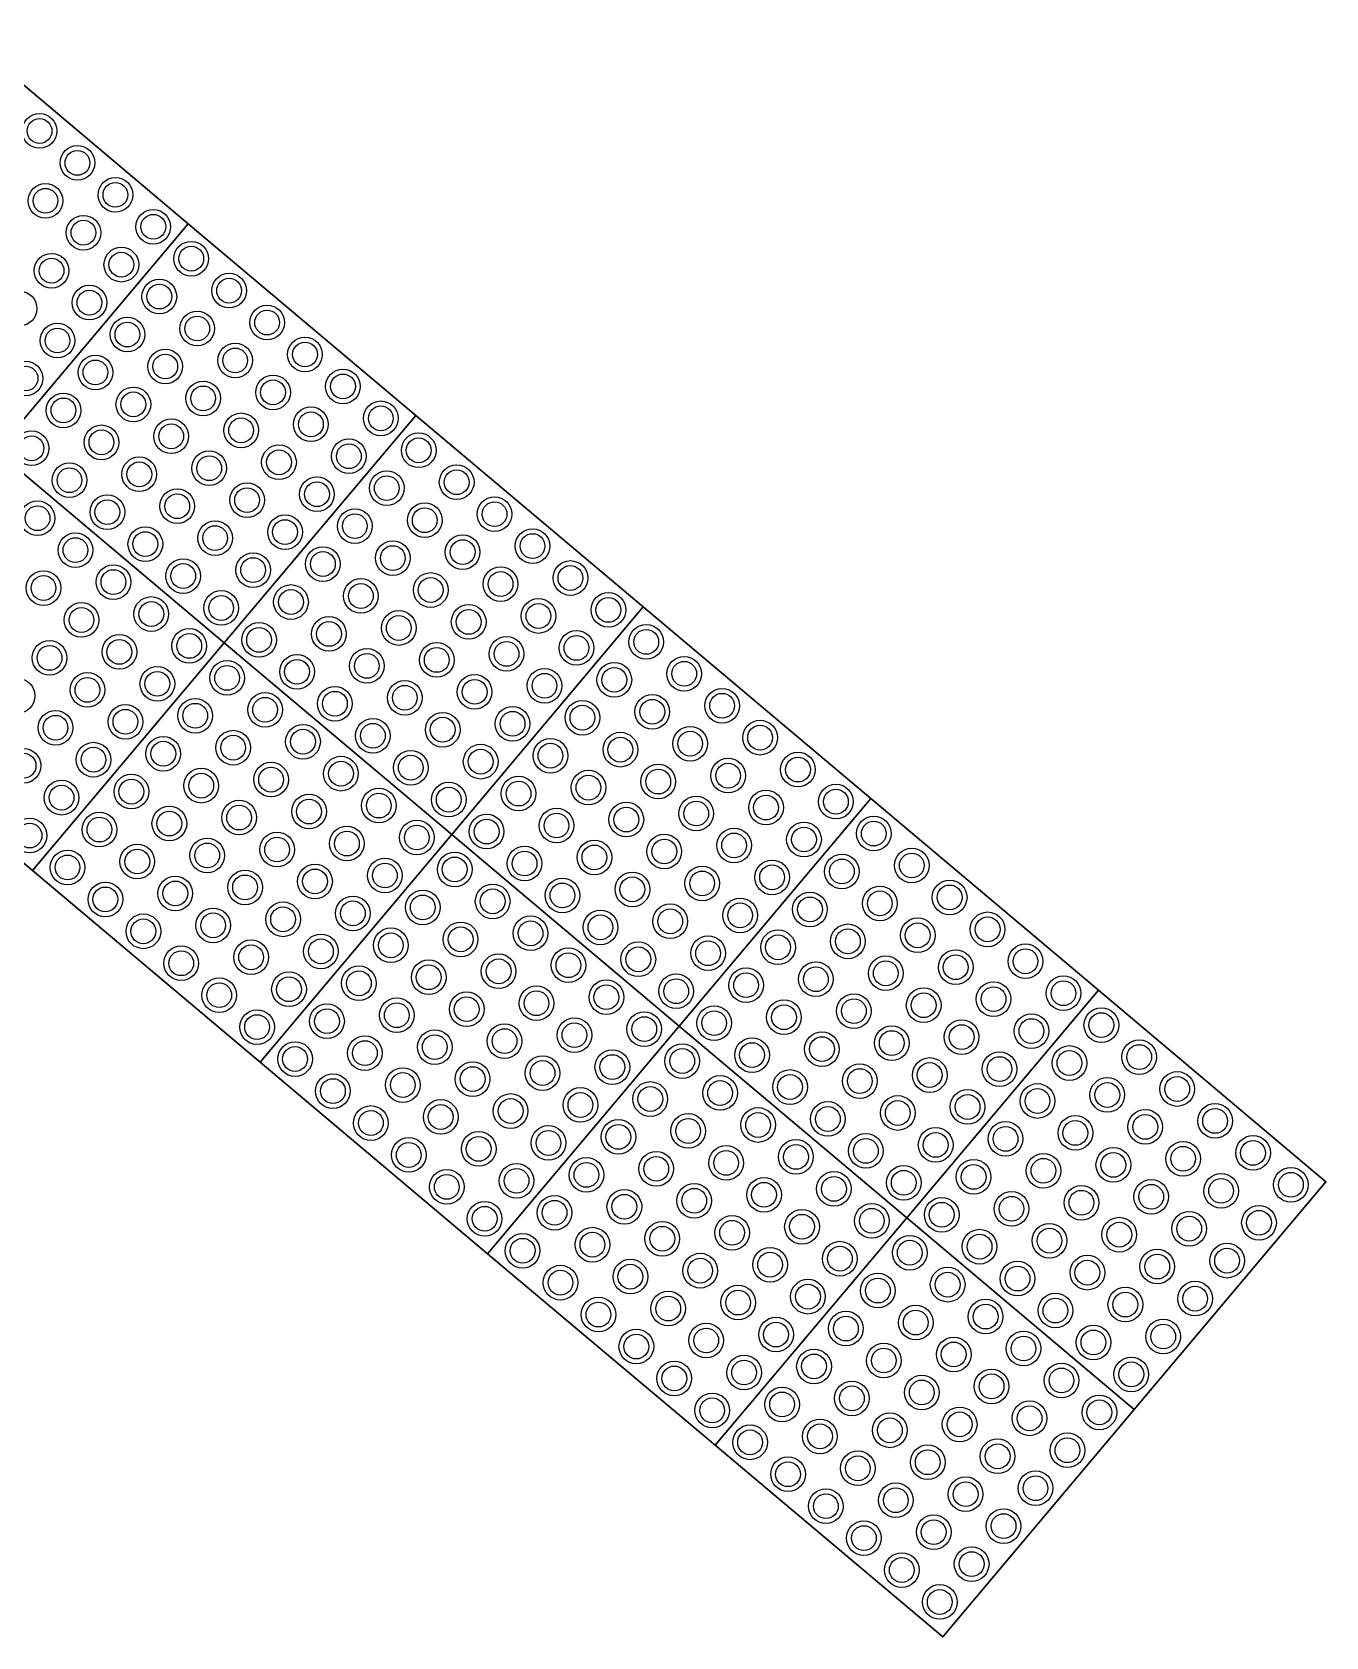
# Model space of a CAD drawing. Header units: millimetres. Extents: x 832728086 to 834530684, y 817551485 to 818349469.
# Drawn here: x 832728261.641 to 832728262.946, y 817960483.903 to 817960485.522 of the extents above; entities that cross this region are included whole.
import ezdxf

# ---------------------------------------------------------------- set-up
doc = ezdxf.new("R2010")
doc.units = ezdxf.units.MM
doc.header["$LTSCALE"] = 100
doc.layers.add('000-helpline', color=30, linetype='Continuous', lineweight=30, plot=False)
doc.layers.add('000-Tactile-l', color=8, linetype='Continuous')

# ---------------------------------------------------------------- blocks, each defined once
blk = doc.blocks.new('tactile')
at = {"layer": '000-helpline', "ltscale": 0.015}
for points in [[(834133.2679, 817965.7559), (834133.4973, 817965.5627), (834133.3041, 817965.3332), (834133.0746, 817965.5264)], [(834133.4973, 817965.5627), (834133.7268, 817965.3694), (834133.5336, 817965.1399), (834133.3041, 817965.3332)], [(834133.7268, 817965.3694), (834133.9563, 817965.1762), (834133.7631, 817964.9467), (834133.5336, 817965.1399)], [(834133.3041, 817965.3332), (834133.5336, 817965.1399), (834133.3404, 817964.9105), (834133.1109, 817965.1037)], [(834133.9563, 817965.1762), (834134.1858, 817964.983), (834133.9926, 817964.7535), (834133.7631, 817964.9467)], [(834133.5336, 817965.1399), (834133.7631, 817964.9467), (834133.5699, 817964.7172), (834133.3404, 817964.9105)], [(834134.1858, 817964.983), (834134.4153, 817964.7897), (834134.2221, 817964.5603), (834133.9926, 817964.7535)], [(834133.7631, 817964.9467), (834133.9926, 817964.7535), (834133.7993, 817964.524), (834133.5699, 817964.7172)], [(834134.4153, 817964.7897), (834134.6448, 817964.5965), (834134.4515, 817964.367), (834134.2221, 817964.5603)], [(834133.9926, 817964.7535), (834134.2221, 817964.5603), (834134.0288, 817964.3308), (834133.7993, 817964.524)], [(834134.2221, 817964.5603), (834134.4515, 817964.367), (834134.2583, 817964.1375), (834134.0288, 817964.3308)]]:
    blk.add_lwpolyline(points, close=True, dxfattribs=at)
at = {"layer": '000-Tactile-l', "ltscale": 0.015}
for centre, radius in [((834133.3474, 817965.6562), 0.0175), ((834133.3474, 817965.6562), 0.0125), ((834133.3856, 817965.624), 0.0175), ((834133.3856, 817965.624), 0.0125), ((834133.3534, 817965.5858), 0.0175), ((834133.4239, 817965.5918), 0.0175), ((834133.4239, 817965.5918), 0.0125), ((834133.3534, 817965.5858), 0.0125), ((834133.3917, 817965.5536), 0.0175), ((834133.4621, 817965.5596), 0.0175), ((834133.4621, 817965.5596), 0.0125), ((834133.3917, 817965.5536), 0.0125), ((834133.4299, 817965.5214), 0.0175), ((834133.5004, 817965.5274), 0.0175), ((834133.5004, 817965.5274), 0.0125), ((834133.3595, 817965.5153), 0.0175), ((834133.3595, 817965.5153), 0.0125), ((834133.4299, 817965.5214), 0.0125), ((834133.4682, 817965.4892), 0.0175), ((834133.5386, 817965.4952), 0.0175), ((834133.5386, 817965.4952), 0.0125), ((834133.3273, 817965.4771), 0.0175), ((834133.3977, 817965.4831), 0.0175), ((834133.3977, 817965.4831), 0.0125), ((834133.4682, 817965.4892), 0.0125), ((834133.5064, 817965.457), 0.0175), ((834133.5769, 817965.463), 0.0175), ((834133.5769, 817965.463), 0.0125), ((834133.3655, 817965.4449), 0.0175), ((834133.3655, 817965.4449), 0.0125), ((834133.436, 817965.4509), 0.0175), ((834133.436, 817965.4509), 0.0125), ((834133.5064, 817965.457), 0.0125), ((834133.5447, 817965.4248), 0.0175), ((834133.6151, 817965.4308), 0.0175), ((834133.6151, 817965.4308), 0.0125), ((834133.3333, 817965.4066), 0.0175), ((834133.4038, 817965.4127), 0.0175), ((834133.4038, 817965.4127), 0.0125), ((834133.4742, 817965.4187), 0.0175), ((834133.4742, 817965.4187), 0.0125), ((834133.5447, 817965.4248), 0.0125), ((834133.3333, 817965.4066), 0.0125), ((834133.5829, 817965.3926), 0.0175), ((834133.6534, 817965.3986), 0.0175), ((834133.6534, 817965.3986), 0.0125), ((834133.3715, 817965.3744), 0.0175), ((834133.442, 817965.3805), 0.0175), ((834133.442, 817965.3805), 0.0125), ((834133.5124, 817965.3865), 0.0175), ((834133.5124, 817965.3865), 0.0125), ((834133.5829, 817965.3926), 0.0125), ((834133.3715, 817965.3744), 0.0125), ((834133.6211, 817965.3604), 0.0175), ((834133.6916, 817965.3664), 0.0175), ((834133.6916, 817965.3664), 0.0125), ((834133.4098, 817965.3422), 0.0175), ((834133.4802, 817965.3483), 0.0175), ((834133.4802, 817965.3483), 0.0125), ((834133.5507, 817965.3543), 0.0175), ((834133.5507, 817965.3543), 0.0125), ((834133.6211, 817965.3604), 0.0125), ((834133.3393, 817965.3362), 0.0175), ((834133.3393, 817965.3362), 0.0125), ((834133.4098, 817965.3422), 0.0125), ((834133.6594, 817965.3282), 0.0175), ((834133.7298, 817965.3342), 0.0175), ((834133.7298, 817965.3342), 0.0125), ((834133.448, 817965.31), 0.0175), ((834133.5185, 817965.3161), 0.0175), ((834133.5185, 817965.3161), 0.0125), ((834133.5889, 817965.3221), 0.0175), ((834133.5889, 817965.3221), 0.0125), ((834133.6594, 817965.3282), 0.0125), ((834133.3776, 817965.304), 0.0175), ((834133.3776, 817965.304), 0.0125), ((834133.448, 817965.31), 0.0125), ((834133.6976, 817965.296), 0.0175), ((834133.7681, 817965.302), 0.0175), ((834133.7681, 817965.302), 0.0125), ((834133.4863, 817965.2778), 0.0175), ((834133.5567, 817965.2839), 0.0175), ((834133.5567, 817965.2839), 0.0125), ((834133.6272, 817965.2899), 0.0175), ((834133.6272, 817965.2899), 0.0125), ((834133.6976, 817965.296), 0.0125), ((834133.3454, 817965.2657), 0.0175), ((834133.3454, 817965.2657), 0.0125), ((834133.4158, 817965.2718), 0.0175), ((834133.4158, 817965.2718), 0.0125), ((834133.4863, 817965.2778), 0.0125), ((834133.7359, 817965.2637), 0.0175), ((834133.8063, 817965.2698), 0.0175), ((834133.8063, 817965.2698), 0.0125), ((834133.5245, 817965.2456), 0.0175), ((834133.595, 817965.2517), 0.0175), ((834133.595, 817965.2517), 0.0125), ((834133.6654, 817965.2577), 0.0175), ((834133.6654, 817965.2577), 0.0125), ((834133.7359, 817965.2637), 0.0125), ((834133.3836, 817965.2335), 0.0175), ((834133.3836, 817965.2335), 0.0125), ((834133.4541, 817965.2396), 0.0175), ((834133.4541, 817965.2396), 0.0125), ((834133.5245, 817965.2456), 0.0125), ((834133.7741, 817965.2315), 0.0175), ((834133.8446, 817965.2376), 0.0175), ((834133.8446, 817965.2376), 0.0125), ((834133.5628, 817965.2134), 0.0175), ((834133.6332, 817965.2195), 0.0175), ((834133.6332, 817965.2195), 0.0125), ((834133.7037, 817965.2255), 0.0175), ((834133.7037, 817965.2255), 0.0125), ((834133.7741, 817965.2315), 0.0125), ((834133.4219, 817965.2013), 0.0175), ((834133.4219, 817965.2013), 0.0125), ((834133.4923, 817965.2074), 0.0175), ((834133.4923, 817965.2074), 0.0125), ((834133.5628, 817965.2134), 0.0125), ((834133.8124, 817965.1993), 0.0175), ((834133.8828, 817965.2054), 0.0175), ((834133.8828, 817965.2054), 0.0125), ((834133.3514, 817965.1953), 0.0175), ((834133.3514, 817965.1953), 0.0125), ((834133.601, 817965.1812), 0.0175), ((834133.6715, 817965.1873), 0.0175), ((834133.6715, 817965.1873), 0.0125), ((834133.7419, 817965.1933), 0.0175), ((834133.7419, 817965.1933), 0.0125), ((834133.8124, 817965.1993), 0.0125), ((834133.4601, 817965.1691), 0.0175), ((834133.4601, 817965.1691), 0.0125), ((834133.5306, 817965.1752), 0.0175), ((834133.5306, 817965.1752), 0.0125), ((834133.601, 817965.1812), 0.0125), ((834133.8506, 817965.1671), 0.0175), ((834133.9211, 817965.1732), 0.0175), ((834133.9211, 817965.1732), 0.0125), ((834133.3897, 817965.1631), 0.0175), ((834133.3897, 817965.1631), 0.0125), ((834133.6393, 817965.149), 0.0175), ((834133.7097, 817965.155), 0.0175), ((834133.7097, 817965.155), 0.0125), ((834133.7802, 817965.1611), 0.0175), ((834133.7802, 817965.1611), 0.0125), ((834133.8506, 817965.1671), 0.0125), ((834133.4984, 817965.1369), 0.0175), ((834133.4984, 817965.1369), 0.0125), ((834133.5688, 817965.143), 0.0175), ((834133.5688, 817965.143), 0.0125), ((834133.6393, 817965.149), 0.0125), ((834133.8889, 817965.1349), 0.0175), ((834133.9593, 817965.141), 0.0175), ((834133.9593, 817965.141), 0.0125), ((834133.3575, 817965.1248), 0.0175), ((834133.3575, 817965.1248), 0.0125), ((834133.4279, 817965.1309), 0.0175), ((834133.4279, 817965.1309), 0.0125), ((834133.6775, 817965.1168), 0.0175), ((834133.748, 817965.1228), 0.0175), ((834133.748, 817965.1228), 0.0125), ((834133.8184, 817965.1289), 0.0175), ((834133.8184, 817965.1289), 0.0125), ((834133.8889, 817965.1349), 0.0125), ((834133.5366, 817965.1047), 0.0175), ((834133.5366, 817965.1047), 0.0125), ((834133.6071, 817965.1108), 0.0175), ((834133.6071, 817965.1108), 0.0125), ((834133.6775, 817965.1168), 0.0125), ((834133.9271, 817965.1027), 0.0175), ((834133.9976, 817965.1088), 0.0175), ((834133.9976, 817965.1088), 0.0125), ((834133.3253, 817965.0866), 0.0175), ((834133.3957, 817965.0926), 0.0175), ((834133.3957, 817965.0926), 0.0125), ((834133.4662, 817965.0987), 0.0175), ((834133.4662, 817965.0987), 0.0125), ((834133.7158, 817965.0846), 0.0175), ((834133.7862, 817965.0906), 0.0175), ((834133.7862, 817965.0906), 0.0125), ((834133.8567, 817965.0967), 0.0175), ((834133.8567, 817965.0967), 0.0125), ((834133.9271, 817965.1027), 0.0125), ((834133.5044, 817965.0665), 0.0175), ((834133.5749, 817965.0725), 0.0175), ((834133.5749, 817965.0725), 0.0125), ((834133.6453, 817965.0786), 0.0175), ((834133.6453, 817965.0786), 0.0125), ((834133.7158, 817965.0846), 0.0125), ((834133.9654, 817965.0705), 0.0175), ((834134.0358, 817965.0766), 0.0175), ((834134.0358, 817965.0766), 0.0125), ((834133.3635, 817965.0544), 0.0175), ((834133.434, 817965.0604), 0.0175), ((834133.434, 817965.0604), 0.0125), ((834133.5044, 817965.0665), 0.0125), ((834133.754, 817965.0524), 0.0175), ((834133.8245, 817965.0584), 0.0175), ((834133.8245, 817965.0584), 0.0125), ((834133.8949, 817965.0645), 0.0175), ((834133.8949, 817965.0645), 0.0125), ((834133.9654, 817965.0705), 0.0125), ((834133.3635, 817965.0544), 0.0125), ((834133.5427, 817965.0343), 0.0175), ((834133.6131, 817965.0403), 0.0175), ((834133.6131, 817965.0403), 0.0125), ((834133.6836, 817965.0463), 0.0175), ((834133.6836, 817965.0463), 0.0125), ((834133.754, 817965.0524), 0.0125), ((834134.0036, 817965.0383), 0.0175), ((834134.0741, 817965.0444), 0.0175), ((834134.0741, 817965.0444), 0.0125), ((834133.4018, 817965.0222), 0.0175), ((834133.4722, 817965.0282), 0.0175), ((834133.4722, 817965.0282), 0.0125), ((834133.5427, 817965.0343), 0.0125), ((834133.7923, 817965.0202), 0.0175), ((834133.8627, 817965.0262), 0.0175), ((834133.8627, 817965.0262), 0.0125), ((834133.9332, 817965.0323), 0.0175), ((834133.9332, 817965.0323), 0.0125), ((834134.0036, 817965.0383), 0.0125), ((834133.3313, 817965.0161), 0.0175), ((834133.3313, 817965.0161), 0.0125), ((834133.4018, 817965.0222), 0.0125), ((834133.5809, 817965.0021), 0.0175), ((834133.6514, 817965.0081), 0.0175), ((834133.6514, 817965.0081), 0.0125), ((834133.7218, 817965.0141), 0.0175), ((834133.7218, 817965.0141), 0.0125), ((834133.7923, 817965.0202), 0.0125), ((834134.0419, 817965.0061), 0.0175), ((834134.1123, 817965.0122), 0.0175), ((834134.1123, 817965.0122), 0.0125), ((834133.44, 817964.99), 0.0175), ((834133.5105, 817964.996), 0.0175), ((834133.5105, 817964.996), 0.0125), ((834133.5809, 817965.0021), 0.0125), ((834133.8305, 817964.988), 0.0175), ((834133.901, 817964.994), 0.0175), ((834133.901, 817964.994), 0.0125), ((834133.9714, 817965.0001), 0.0175), ((834133.9714, 817965.0001), 0.0125), ((834134.0419, 817965.0061), 0.0125), ((834133.3696, 817964.9839), 0.0175), ((834133.3696, 817964.9839), 0.0125), ((834133.44, 817964.99), 0.0125), ((834133.6192, 817964.9699), 0.0175), ((834133.6896, 817964.9759), 0.0175), ((834133.6896, 817964.9759), 0.0125), ((834133.7601, 817964.9819), 0.0175), ((834133.7601, 817964.9819), 0.0125), ((834133.8305, 817964.988), 0.0125), ((834134.0801, 817964.9739), 0.0175), ((834134.1506, 817964.9799), 0.0175), ((834134.1506, 817964.9799), 0.0125), ((834133.4783, 817964.9578), 0.0175), ((834133.5487, 817964.9638), 0.0175), ((834133.5487, 817964.9638), 0.0125), ((834133.6192, 817964.9699), 0.0125), ((834133.8688, 817964.9558), 0.0175), ((834133.9392, 817964.9618), 0.0175), ((834133.9392, 817964.9618), 0.0125), ((834134.0097, 817964.9679), 0.0175), ((834134.0097, 817964.9679), 0.0125), ((834134.0801, 817964.9739), 0.0125), ((834133.3373, 817964.9457), 0.0175), ((834133.3373, 817964.9457), 0.0125), ((834133.4078, 817964.9517), 0.0175), ((834133.4078, 817964.9517), 0.0125), ((834133.4783, 817964.9578), 0.0125), ((834133.6574, 817964.9376), 0.0175), ((834133.7279, 817964.9437), 0.0175), ((834133.7279, 817964.9437), 0.0125), ((834133.7983, 817964.9497), 0.0175), ((834133.7983, 817964.9497), 0.0125), ((834133.8688, 817964.9558), 0.0125), ((834134.1184, 817964.9417), 0.0175), ((834134.1888, 817964.9477), 0.0175), ((834134.1888, 817964.9477), 0.0125), ((834133.5165, 817964.9256), 0.0175), ((834133.587, 817964.9316), 0.0175), ((834133.587, 817964.9316), 0.0125), ((834133.6574, 817964.9376), 0.0125), ((834133.907, 817964.9236), 0.0175), ((834133.9775, 817964.9296), 0.0175), ((834133.9775, 817964.9296), 0.0125), ((834134.0479, 817964.9357), 0.0175), ((834134.0479, 817964.9357), 0.0125), ((834134.1184, 817964.9417), 0.0125), ((834133.3756, 817964.9135), 0.0175), ((834133.3756, 817964.9135), 0.0125), ((834133.446, 817964.9195), 0.0175), ((834133.446, 817964.9195), 0.0125), ((834133.5165, 817964.9256), 0.0125), ((834133.6957, 817964.9054), 0.0175), ((834133.7661, 817964.9115), 0.0175), ((834133.7661, 817964.9115), 0.0125), ((834133.8366, 817964.9175), 0.0175), ((834133.8366, 817964.9175), 0.0125), ((834133.907, 817964.9236), 0.0125), ((834134.1566, 817964.9095), 0.0175), ((834134.2271, 817964.9155), 0.0175), ((834134.2271, 817964.9155), 0.0125), ((834133.5547, 817964.8934), 0.0175), ((834133.6252, 817964.8994), 0.0175), ((834133.6252, 817964.8994), 0.0125), ((834133.6957, 817964.9054), 0.0125), ((834133.9453, 817964.8914), 0.0175), ((834134.0157, 817964.8974), 0.0175), ((834134.0157, 817964.8974), 0.0125), ((834134.0862, 817964.9035), 0.0175), ((834134.0862, 817964.9035), 0.0125), ((834134.1566, 817964.9095), 0.0125), ((834133.4138, 817964.8813), 0.0175), ((834133.4138, 817964.8813), 0.0125), ((834133.4843, 817964.8873), 0.0175), ((834133.4843, 817964.8873), 0.0125), ((834133.5547, 817964.8934), 0.0125), ((834133.7339, 817964.8732), 0.0175), ((834133.8044, 817964.8793), 0.0175), ((834133.8044, 817964.8793), 0.0125), ((834133.8748, 817964.8853), 0.0175), ((834133.8748, 817964.8853), 0.0125), ((834133.9453, 817964.8914), 0.0125), ((834134.1949, 817964.8773), 0.0175), ((834134.1949, 817964.8773), 0.0125), ((834134.2653, 817964.8833), 0.0175), ((834134.2653, 817964.8833), 0.0125), ((834133.593, 817964.8612), 0.0175), ((834133.593, 817964.8612), 0.0125), ((834133.6634, 817964.8672), 0.0175), ((834133.6634, 817964.8672), 0.0125), ((834133.7339, 817964.8732), 0.0125), ((834133.9835, 817964.8592), 0.0175), ((834134.054, 817964.8652), 0.0175), ((834134.054, 817964.8652), 0.0125), ((834134.1244, 817964.8712), 0.0175), ((834134.1244, 817964.8712), 0.0125), ((834133.4521, 817964.8491), 0.0175), ((834133.4521, 817964.8491), 0.0125), ((834133.5225, 817964.8551), 0.0175), ((834133.5225, 817964.8551), 0.0125), ((834133.7721, 817964.841), 0.0175), ((834133.8426, 817964.8471), 0.0175), ((834133.8426, 817964.8471), 0.0125), ((834133.9131, 817964.8531), 0.0175), ((834133.9131, 817964.8531), 0.0125), ((834133.9835, 817964.8592), 0.0125), ((834134.2331, 817964.8451), 0.0175), ((834134.2331, 817964.8451), 0.0125), ((834134.3036, 817964.8511), 0.0175), ((834134.3036, 817964.8511), 0.0125), ((834133.6312, 817964.8289), 0.0175), ((834133.6312, 817964.8289), 0.0125), ((834133.7017, 817964.835), 0.0175), ((834133.7017, 817964.835), 0.0125), ((834133.7721, 817964.841), 0.0125), ((834134.0217, 817964.827), 0.0175), ((834134.0922, 817964.833), 0.0175), ((834134.0922, 817964.833), 0.0125), ((834134.1627, 817964.839), 0.0175), ((834134.1627, 817964.839), 0.0125), ((834133.4903, 817964.8169), 0.0175), ((834133.4903, 817964.8169), 0.0125), ((834133.5608, 817964.8229), 0.0175), ((834133.5608, 817964.8229), 0.0125), ((834133.8104, 817964.8088), 0.0175), ((834133.8808, 817964.8149), 0.0175), ((834133.8808, 817964.8149), 0.0125), ((834133.9513, 817964.8209), 0.0175), ((834133.9513, 817964.8209), 0.0125), ((834134.0217, 817964.827), 0.0125), ((834134.2714, 817964.8129), 0.0175), ((834134.2714, 817964.8129), 0.0125), ((834134.3418, 817964.8189), 0.0175), ((834134.3418, 817964.8189), 0.0125), ((834133.6695, 817964.7967), 0.0175), ((834133.6695, 817964.7967), 0.0125), ((834133.7399, 817964.8028), 0.0175), ((834133.7399, 817964.8028), 0.0125), ((834133.8104, 817964.8088), 0.0125), ((834134.06, 817964.7948), 0.0175), ((834134.1304, 817964.8008), 0.0175), ((834134.1304, 817964.8008), 0.0125), ((834134.2009, 817964.8068), 0.0175), ((834134.2009, 817964.8068), 0.0125), ((834133.5286, 817964.7847), 0.0175), ((834133.5286, 817964.7847), 0.0125), ((834133.599, 817964.7907), 0.0175), ((834133.599, 817964.7907), 0.0125), ((834133.8486, 817964.7766), 0.0175), ((834133.9191, 817964.7827), 0.0175), ((834133.9191, 817964.7827), 0.0125), ((834133.9895, 817964.7887), 0.0175), ((834133.9895, 817964.7887), 0.0125), ((834134.06, 817964.7948), 0.0125), ((834134.3096, 817964.7807), 0.0175), ((834134.3096, 817964.7807), 0.0125), ((834134.3801, 817964.7867), 0.0175), ((834134.3801, 817964.7867), 0.0125), ((834133.7077, 817964.7645), 0.0175), ((834133.7077, 817964.7645), 0.0125), ((834133.7782, 817964.7706), 0.0175), ((834133.7782, 817964.7706), 0.0125), ((834133.8486, 817964.7766), 0.0125), ((834134.0982, 817964.7625), 0.0175), ((834134.1687, 817964.7686), 0.0175), ((834134.1687, 817964.7686), 0.0125), ((834134.2391, 817964.7746), 0.0175), ((834134.2391, 817964.7746), 0.0125), ((834133.5668, 817964.7525), 0.0175), ((834133.5668, 817964.7525), 0.0125), ((834133.6373, 817964.7585), 0.0175), ((834133.6373, 817964.7585), 0.0125), ((834133.8869, 817964.7444), 0.0175), ((834133.9573, 817964.7505), 0.0175), ((834133.9573, 817964.7505), 0.0125), ((834134.0278, 817964.7565), 0.0175), ((834134.0278, 817964.7565), 0.0125), ((834134.0982, 817964.7625), 0.0125), ((834134.3478, 817964.7485), 0.0175), ((834134.3478, 817964.7485), 0.0125), ((834134.4183, 817964.7545), 0.0175), ((834134.4183, 817964.7545), 0.0125), ((834133.746, 817964.7323), 0.0175), ((834133.746, 817964.7323), 0.0125), ((834133.8164, 817964.7384), 0.0175), ((834133.8164, 817964.7384), 0.0125), ((834133.8869, 817964.7444), 0.0125), ((834134.1365, 817964.7303), 0.0175), ((834134.2069, 817964.7364), 0.0175), ((834134.2069, 817964.7364), 0.0125), ((834134.2774, 817964.7424), 0.0175), ((834134.2774, 817964.7424), 0.0125), ((834133.6051, 817964.7203), 0.0175), ((834133.6051, 817964.7203), 0.0125), ((834133.6755, 817964.7263), 0.0175), ((834133.6755, 817964.7263), 0.0125), ((834133.9251, 817964.7122), 0.0175), ((834133.9956, 817964.7183), 0.0175), ((834133.9956, 817964.7183), 0.0125), ((834134.066, 817964.7243), 0.0175), ((834134.066, 817964.7243), 0.0125), ((834134.1365, 817964.7303), 0.0125), ((834134.3861, 817964.7163), 0.0175), ((834134.3861, 817964.7163), 0.0125), ((834134.4565, 817964.7223), 0.0175), ((834134.4565, 817964.7223), 0.0125), ((834133.7842, 817964.7001), 0.0175), ((834133.7842, 817964.7001), 0.0125), ((834133.8547, 817964.7062), 0.0175), ((834133.8547, 817964.7062), 0.0125), ((834133.9251, 817964.7122), 0.0125), ((834134.1747, 817964.6981), 0.0175), ((834134.2452, 817964.7042), 0.0175), ((834134.2452, 817964.7042), 0.0125), ((834134.3156, 817964.7102), 0.0175), ((834134.3156, 817964.7102), 0.0125), ((834133.6433, 817964.688), 0.0175), ((834133.6433, 817964.688), 0.0125), ((834133.7138, 817964.6941), 0.0175), ((834133.7138, 817964.6941), 0.0125), ((834133.9634, 817964.68), 0.0175), ((834134.0338, 817964.6861), 0.0175), ((834134.0338, 817964.6861), 0.0125), ((834134.1043, 817964.6921), 0.0175), ((834134.1043, 817964.6921), 0.0125), ((834134.1747, 817964.6981), 0.0125), ((834134.3539, 817964.678), 0.0175), ((834134.4243, 817964.6841), 0.0175), ((834134.4243, 817964.6841), 0.0125), ((834134.4948, 817964.6901), 0.0175), ((834134.4948, 817964.6901), 0.0125), ((834133.752, 817964.6619), 0.0175), ((834133.8225, 817964.6679), 0.0175), ((834133.8225, 817964.6679), 0.0125), ((834133.8929, 817964.674), 0.0175), ((834133.8929, 817964.674), 0.0125), ((834133.9634, 817964.68), 0.0125), ((834134.213, 817964.6659), 0.0175), ((834134.2834, 817964.672), 0.0175), ((834134.2834, 817964.672), 0.0125), ((834134.3539, 817964.678), 0.0125), ((834133.6816, 817964.6558), 0.0175), ((834133.6816, 817964.6558), 0.0125), ((834133.752, 817964.6619), 0.0125), ((834134.0016, 817964.6478), 0.0175), ((834134.0721, 817964.6538), 0.0175), ((834134.0721, 817964.6538), 0.0125), ((834134.1425, 817964.6599), 0.0175), ((834134.1425, 817964.6599), 0.0125), ((834134.213, 817964.6659), 0.0125), ((834134.3921, 817964.6458), 0.0175), ((834134.4626, 817964.6519), 0.0175), ((834134.4626, 817964.6519), 0.0125), ((834134.533, 817964.6579), 0.0175), ((834134.533, 817964.6579), 0.0125), ((834133.7903, 817964.6297), 0.0175), ((834133.8607, 817964.6357), 0.0175), ((834133.8607, 817964.6357), 0.0125), ((834133.9312, 817964.6418), 0.0175), ((834133.9312, 817964.6418), 0.0125), ((834134.0016, 817964.6478), 0.0125), ((834134.2512, 817964.6337), 0.0175), ((834134.3217, 817964.6398), 0.0175), ((834134.3217, 817964.6398), 0.0125), ((834134.3921, 817964.6458), 0.0125), ((834133.7198, 817964.6236), 0.0175), ((834133.7198, 817964.6236), 0.0125), ((834133.7903, 817964.6297), 0.0125), ((834134.0399, 817964.6156), 0.0175), ((834134.1103, 817964.6216), 0.0175), ((834134.1103, 817964.6216), 0.0125), ((834134.1808, 817964.6277), 0.0175), ((834134.1808, 817964.6277), 0.0125), ((834134.2512, 817964.6337), 0.0125), ((834134.4304, 817964.6136), 0.0175), ((834134.5008, 817964.6197), 0.0175), ((834134.5008, 817964.6197), 0.0125), ((834134.5713, 817964.6257), 0.0175), ((834134.5713, 817964.6257), 0.0125), ((834133.8285, 817964.5975), 0.0175), ((834133.899, 817964.6035), 0.0175), ((834133.899, 817964.6035), 0.0125), ((834133.9694, 817964.6096), 0.0175), ((834133.9694, 817964.6096), 0.0125), ((834134.0399, 817964.6156), 0.0125), ((834134.2895, 817964.6015), 0.0175), ((834134.3599, 817964.6076), 0.0175), ((834134.3599, 817964.6076), 0.0125), ((834134.4304, 817964.6136), 0.0125), ((834133.7581, 817964.5914), 0.0175), ((834133.7581, 817964.5914), 0.0125), ((834133.8285, 817964.5975), 0.0125), ((834134.0781, 817964.5834), 0.0175), ((834134.1486, 817964.5894), 0.0175), ((834134.1486, 817964.5894), 0.0125), ((834134.219, 817964.5955), 0.0175), ((834134.219, 817964.5955), 0.0125), ((834134.2895, 817964.6015), 0.0125), ((834134.4686, 817964.5814), 0.0175), ((834134.5391, 817964.5874), 0.0175), ((834134.5391, 817964.5874), 0.0125), ((834134.6095, 817964.5935), 0.0175), ((834134.6095, 817964.5935), 0.0125), ((834133.8668, 817964.5653), 0.0175), ((834133.9372, 817964.5713), 0.0175), ((834133.9372, 817964.5713), 0.0125), ((834134.0077, 817964.5774), 0.0175), ((834134.0077, 817964.5774), 0.0125), ((834134.0781, 817964.5834), 0.0125), ((834134.3277, 817964.5693), 0.0175), ((834134.3982, 817964.5754), 0.0175), ((834134.3982, 817964.5754), 0.0125), ((834134.4686, 817964.5814), 0.0125), ((834133.7963, 817964.5592), 0.0175), ((834133.7963, 817964.5592), 0.0125), ((834133.8668, 817964.5653), 0.0125), ((834134.1164, 817964.5512), 0.0175), ((834134.1868, 817964.5572), 0.0175), ((834134.1868, 817964.5572), 0.0125), ((834134.2573, 817964.5633), 0.0175), ((834134.2573, 817964.5633), 0.0125), ((834134.3277, 817964.5693), 0.0125), ((834134.5069, 817964.5492), 0.0175), ((834134.5773, 817964.5552), 0.0175), ((834134.5773, 817964.5552), 0.0125), ((834133.905, 817964.5331), 0.0175), ((834133.9755, 817964.5391), 0.0175), ((834133.9755, 817964.5391), 0.0125), ((834134.0459, 817964.5451), 0.0175), ((834134.0459, 817964.5451), 0.0125), ((834134.1164, 817964.5512), 0.0125), ((834134.366, 817964.5371), 0.0175), ((834134.4364, 817964.5432), 0.0175), ((834134.4364, 817964.5432), 0.0125), ((834134.5069, 817964.5492), 0.0125), ((834133.8346, 817964.527), 0.0175), ((834133.8346, 817964.527), 0.0125), ((834133.905, 817964.5331), 0.0125), ((834134.1546, 817964.519), 0.0175), ((834134.2251, 817964.525), 0.0175), ((834134.2251, 817964.525), 0.0125), ((834134.2955, 817964.5311), 0.0175), ((834134.2955, 817964.5311), 0.0125), ((834134.366, 817964.5371), 0.0125), ((834134.5451, 817964.517), 0.0175), ((834133.9433, 817964.5009), 0.0175), ((834134.0137, 817964.5069), 0.0175), ((834134.0137, 817964.5069), 0.0125), ((834134.0842, 817964.5129), 0.0175), ((834134.0842, 817964.5129), 0.0125), ((834134.1546, 817964.519), 0.0125), ((834134.4042, 817964.5049), 0.0175), ((834134.4747, 817964.511), 0.0175), ((834134.4747, 817964.511), 0.0125), ((834134.5451, 817964.517), 0.0125), ((834133.8728, 817964.4948), 0.0175), ((834133.8728, 817964.4948), 0.0125), ((834133.9433, 817964.5009), 0.0125), ((834134.1929, 817964.4868), 0.0175), ((834134.2633, 817964.4928), 0.0175), ((834134.2633, 817964.4928), 0.0125), ((834134.3338, 817964.4989), 0.0175), ((834134.3338, 817964.4989), 0.0125), ((834134.4042, 817964.5049), 0.0125), ((834133.9815, 817964.4687), 0.0175), ((834134.052, 817964.4747), 0.0175), ((834134.052, 817964.4747), 0.0125), ((834134.1224, 817964.4807), 0.0175), ((834134.1224, 817964.4807), 0.0125), ((834134.1929, 817964.4868), 0.0125), ((834134.4425, 817964.4727), 0.0175), ((834134.4425, 817964.4727), 0.0125), ((834134.5129, 817964.4787), 0.0175), ((834134.5129, 817964.4787), 0.0125), ((834133.9111, 817964.4626), 0.0175), ((834133.9111, 817964.4626), 0.0125), ((834133.9815, 817964.4687), 0.0125), ((834134.2311, 817964.4546), 0.0175), ((834134.3016, 817964.4606), 0.0175), ((834134.3016, 817964.4606), 0.0125), ((834134.372, 817964.4667), 0.0175), ((834134.372, 817964.4667), 0.0125), ((834134.0198, 817964.4365), 0.0175), ((834134.0902, 817964.4425), 0.0175), ((834134.0902, 817964.4425), 0.0125), ((834134.1607, 817964.4485), 0.0175), ((834134.1607, 817964.4485), 0.0125), ((834134.2311, 817964.4546), 0.0125), ((834134.4807, 817964.4405), 0.0175), ((834134.4807, 817964.4405), 0.0125), ((834133.9493, 817964.4304), 0.0175), ((834133.9493, 817964.4304), 0.0125), ((834134.0198, 817964.4365), 0.0125), ((834134.2694, 817964.4224), 0.0175), ((834134.3398, 817964.4284), 0.0175), ((834134.3398, 817964.4284), 0.0125), ((834134.4103, 817964.4345), 0.0175), ((834134.4103, 817964.4345), 0.0125), ((834134.058, 817964.4042), 0.0175), ((834134.1285, 817964.4103), 0.0175), ((834134.1285, 817964.4103), 0.0125), ((834134.1989, 817964.4163), 0.0175), ((834134.1989, 817964.4163), 0.0125), ((834134.2694, 817964.4224), 0.0125), ((834133.9876, 817964.3982), 0.0175), ((834133.9876, 817964.3982), 0.0125), ((834134.058, 817964.4042), 0.0125), ((834134.3076, 817964.3902), 0.0175), ((834134.3781, 817964.3962), 0.0175), ((834134.3781, 817964.3962), 0.0125), ((834134.4485, 817964.4023), 0.0175), ((834134.4485, 817964.4023), 0.0125), ((834134.0963, 817964.372), 0.0175), ((834134.1667, 817964.3781), 0.0175), ((834134.1667, 817964.3781), 0.0125), ((834134.2372, 817964.3841), 0.0175), ((834134.2372, 817964.3841), 0.0125), ((834134.3076, 817964.3902), 0.0125), ((834134.0258, 817964.366), 0.0175), ((834134.0258, 817964.366), 0.0125), ((834134.0963, 817964.372), 0.0125), ((834134.3459, 817964.358), 0.0175), ((834134.4163, 817964.364), 0.0175), ((834134.4163, 817964.364), 0.0125), ((834134.1345, 817964.3398), 0.0175), ((834134.205, 817964.3459), 0.0175), ((834134.205, 817964.3459), 0.0125), ((834134.2754, 817964.3519), 0.0175), ((834134.2754, 817964.3519), 0.0125), ((834134.3459, 817964.358), 0.0125), ((834134.064, 817964.3338), 0.0175), ((834134.064, 817964.3338), 0.0125), ((834134.1345, 817964.3398), 0.0125), ((834134.3841, 817964.3258), 0.0175), ((834134.1727, 817964.3076), 0.0175), ((834134.2432, 817964.3137), 0.0175), ((834134.2432, 817964.3137), 0.0125), ((834134.3137, 817964.3197), 0.0175), ((834134.3137, 817964.3197), 0.0125), ((834134.3841, 817964.3258), 0.0125), ((834134.1023, 817964.3016), 0.0175), ((834134.1023, 817964.3016), 0.0125), ((834134.1727, 817964.3076), 0.0125), ((834134.211, 817964.2754), 0.0175), ((834134.2814, 817964.2815), 0.0175), ((834134.2814, 817964.2815), 0.0125), ((834134.3519, 817964.2875), 0.0175), ((834134.3519, 817964.2875), 0.0125), ((834134.1405, 817964.2694), 0.0175), ((834134.1405, 817964.2694), 0.0125), ((834134.211, 817964.2754), 0.0125), ((834134.2492, 817964.2432), 0.0175), ((834134.3197, 817964.2493), 0.0175), ((834134.3197, 817964.2493), 0.0125), ((834134.1788, 817964.2372), 0.0175), ((834134.1788, 817964.2372), 0.0125), ((834134.2492, 817964.2432), 0.0125), ((834134.2875, 817964.211), 0.0175), ((834134.217, 817964.205), 0.0175), ((834134.217, 817964.205), 0.0125), ((834134.2875, 817964.211), 0.0125), ((834134.2553, 817964.1728), 0.0175), ((834134.2553, 817964.1728), 0.0125)]:
    blk.add_circle(centre, radius, dxfattribs=at)

msp = doc.modelspace()

# ---------------------------------------------------------------- block references
at = {"layer": '000-Tactile-l'}
msp.add_blockref('tactile', (831894128.3015, 817142519.7659), dxfattribs=at)

doc.saveas('drawing.dxf')
